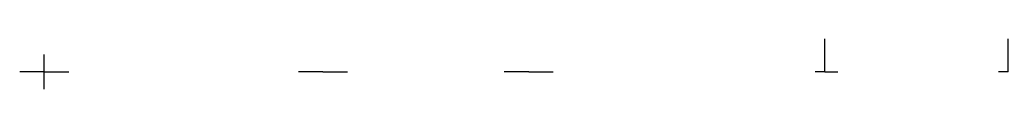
# Model space of a CAD drawing. Header units: inches. Extents: x -64 to 1092, y -536 to 1014.
# Drawn here: x 522 to 1092, y -536 to -507 of the extents above; entities that cross this region are included whole.
import ezdxf

# ---------------------------------------------------------------- set-up
doc = ezdxf.new("R2010")
doc.units = ezdxf.units.IN
doc.header["$LTSCALE"] = 5
doc.header["$MEASUREMENT"] = 0
doc.layers.add('_dim', color=1, linetype='Continuous')

msp = doc.modelspace()

# ---------------------------------------------------------------- linework, layer by layer
at = {"layer": '_dim', "extrusion": (0, -1, 2.22045e-16)}
for p, q in [((536.32, -535.95), (536.32, -515.95)), ((536.32, -525.95, 10), (522.18, -525.95, 24.14)), ((536.32, -525.95), (536.32, -525.95, 20)), ((536.32, -525.95, 10), (550.46, -525.95, 24.14)), ((696.82, -525.95, 7.44), (682.68, -525.95, 21.58)), ((696.82, -525.95), (696.82, -525.95, 20)), ((696.82, -525.95, 7.44), (710.96, -525.95, 21.58)), ((815.33, -525.95, 7.44), (801.19, -525.95, 21.58)), ((815.33, -525.95, 7.44), (829.48, -525.95, 21.58)), ((536.32, -535.95), (536.32, -535.95, 20))]:
    msp.add_line(p, q, dxfattribs=at)
at = {"layer": '_dim', "elevation": 7.44}
for points in [[(985.95, -525.95), (985.95, -506.9)], [(1091.56, -525.95), (1091.56, -506.9)]]:
    msp.add_lwpolyline(points, dxfattribs=at)
at = {"layer": '_dim', "extrusion": (3.09026e-17, -1, 2.19884e-16), "elevation": 525.95}
for points in [[(985.95, 7.44), (980.32, 14.92)], [(1091.56, 7.44), (1085.92, 14.92)]]:
    msp.add_lwpolyline(points, dxfattribs=at)
at = {"layer": '_dim', "extrusion": (0, -1, 0), "elevation": 525.95}
msp.add_lwpolyline([(985.95, 7.44), (993.4, 17.32)], dxfattribs=at)

doc.saveas('drawing.dxf')
